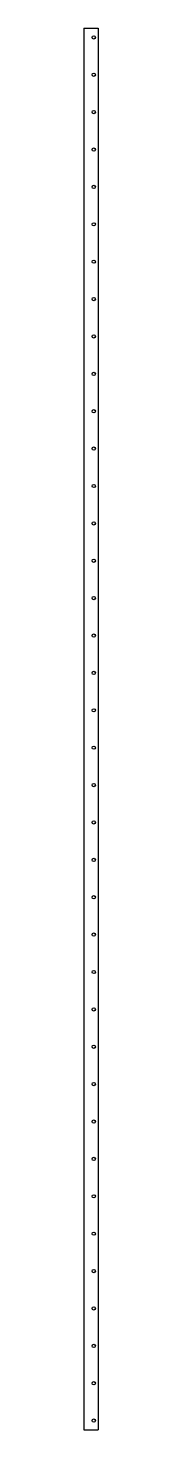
# Model space of a CAD drawing. Header units: millimetres. Extents: x -164 to -149, y -750 to 750.
import ezdxf

# ---------------------------------------------------------------- set-up
doc = ezdxf.new("R2010")
doc.units = ezdxf.units.MM
doc.layers.add('Body002', color=7, linetype='CONTINUOUS')

msp = doc.modelspace()

# ---------------------------------------------------------------- linework, layer by layer
at = {"layer": 'Body002'}
for p, q in [((-164, 750, -21), (-164, 750, -17)), ((-164, 750, -21), (-149, 750, -21)), ((-164, 750, -17), (-149, 750, -17)), ((-164, 750, -21), (-164, 750, -17)), ((-164, 750, -21), (-164, -750, -21)), ((-164, 750, -17), (-164, -750, -17)), ((-164, 750, -21), (-149, 750, -21)), ((-164, 750, -21), (-164, -750, -21)), ((-164, 750, -17), (-149, 750, -17)), ((-164, 750, -17), (-164, -750, -17)), ((-149, 750, -21), (-149, 750, -17)), ((-149, 750, -21), (-149, 750, -17)), ((-149, 750, -21), (-149, -750, -21)), ((-149, 750, -17), (-149, -750, -17)), ((-149, 750, -21), (-149, -750, -21)), ((-149, 750, -17), (-149, -750, -17)), ((-151.75, 740, -21), (-151.75, 740, -17)), ((-151.75, 740, -21), (-151.75, 740, -17)), ((-151.75, 700, -21), (-151.75, 700, -17)), ((-151.75, 700, -21), (-151.75, 700, -17)), ((-151.75, 660, -21), (-151.75, 660, -17)), ((-151.75, 660, -21), (-151.75, 660, -17)), ((-151.75, 620, -21), (-151.75, 620, -17)), ((-151.75, 620, -21), (-151.75, 620, -17)), ((-151.75, 580, -21), (-151.75, 580, -17)), ((-151.75, 580, -21), (-151.75, 580, -17)), ((-151.75, 540, -21), (-151.75, 540, -17)), ((-151.75, 540, -21), (-151.75, 540, -17)), ((-151.75, 500, -21), (-151.75, 500, -17)), ((-151.75, 500, -21), (-151.75, 500, -17)), ((-151.75, 460, -21), (-151.75, 460, -17)), ((-151.75, 460, -21), (-151.75, 460, -17)), ((-151.75, 420, -21), (-151.75, 420, -17)), ((-151.75, 420, -21), (-151.75, 420, -17)), ((-151.75, 380, -21), (-151.75, 380, -17)), ((-151.75, 380, -21), (-151.75, 380, -17)), ((-151.75, 340, -21), (-151.75, 340, -17)), ((-151.75, 340, -21), (-151.75, 340, -17)), ((-151.75, 300, -21), (-151.75, 300, -17)), ((-151.75, 300, -21), (-151.75, 300, -17)), ((-151.75, 260, -21), (-151.75, 260, -17)), ((-151.75, 260, -21), (-151.75, 260, -17)), ((-151.75, 220, -21), (-151.75, 220, -17)), ((-151.75, 220, -21), (-151.75, 220, -17)), ((-151.75, 180, -21), (-151.75, 180, -17)), ((-151.75, 180, -21), (-151.75, 180, -17)), ((-151.75, 140, -21), (-151.75, 140, -17)), ((-151.75, 140, -21), (-151.75, 140, -17)), ((-151.75, 100, -21), (-151.75, 100, -17)), ((-151.75, 100, -21), (-151.75, 100, -17)), ((-151.75, 60, -21), (-151.75, 60, -17)), ((-151.75, 60, -21), (-151.75, 60, -17)), ((-151.75, 20, -21), (-151.75, 20, -17)), ((-151.75, 20, -21), (-151.75, 20, -17)), ((-151.75, -20, -21), (-151.75, -20, -17)), ((-151.75, -20, -21), (-151.75, -20, -17)), ((-151.75, -60, -21), (-151.75, -60, -17)), ((-151.75, -60, -21), (-151.75, -60, -17)), ((-151.75, -100, -21), (-151.75, -100, -17)), ((-151.75, -100, -21), (-151.75, -100, -17)), ((-151.75, -140, -21), (-151.75, -140, -17)), ((-151.75, -140, -21), (-151.75, -140, -17)), ((-151.75, -180, -21), (-151.75, -180, -17)), ((-151.75, -180, -21), (-151.75, -180, -17)), ((-151.75, -220, -21), (-151.75, -220, -17)), ((-151.75, -220, -21), (-151.75, -220, -17)), ((-151.75, -260, -21), (-151.75, -260, -17)), ((-151.75, -260, -21), (-151.75, -260, -17)), ((-151.75, -300, -21), (-151.75, -300, -17)), ((-151.75, -300, -21), (-151.75, -300, -17)), ((-151.75, -340, -21), (-151.75, -340, -17)), ((-151.75, -340, -21), (-151.75, -340, -17)), ((-151.75, -380, -21), (-151.75, -380, -17)), ((-151.75, -380, -21), (-151.75, -380, -17)), ((-151.75, -420, -21), (-151.75, -420, -17)), ((-151.75, -420, -21), (-151.75, -420, -17)), ((-151.75, -460, -21), (-151.75, -460, -17)), ((-151.75, -460, -21), (-151.75, -460, -17)), ((-151.75, -500, -21), (-151.75, -500, -17)), ((-151.75, -500, -21), (-151.75, -500, -17)), ((-151.75, -540, -21), (-151.75, -540, -17)), ((-151.75, -540, -21), (-151.75, -540, -17)), ((-151.75, -580, -21), (-151.75, -580, -17)), ((-151.75, -580, -21), (-151.75, -580, -17)), ((-151.75, -620, -21), (-151.75, -620, -17)), ((-151.75, -620, -21), (-151.75, -620, -17)), ((-151.75, -660, -21), (-151.75, -660, -17)), ((-151.75, -660, -21), (-151.75, -660, -17)), ((-151.75, -700, -21), (-151.75, -700, -17)), ((-151.75, -700, -21), (-151.75, -700, -17)), ((-164, -750, -21), (-164, -750, -17)), ((-164, -750, -21), (-164, -750, -17)), ((-164, -750, -21), (-149, -750, -21)), ((-164, -750, -17), (-149, -750, -17)), ((-164, -750, -21), (-149, -750, -21)), ((-164, -750, -17), (-149, -750, -17)), ((-151.75, -740, -21), (-151.75, -740, -17)), ((-151.75, -740, -21), (-151.75, -740, -17)), ((-149, -750, -21), (-149, -750, -17)), ((-149, -750, -21), (-149, -750, -17))]:
    msp.add_line(p, q, dxfattribs=at)
for centre in [(-153.5, 740, -21), (-153.5, 740, -17), (-153.5, 740, -21), (-153.5, 740, -17), (-153.5, 700, -21), (-153.5, 700, -17), (-153.5, 700, -21), (-153.5, 700, -17), (-153.5, 660, -21), (-153.5, 660, -17), (-153.5, 660, -21), (-153.5, 660, -17), (-153.5, 620, -21), (-153.5, 620, -17), (-153.5, 620, -21), (-153.5, 620, -17), (-153.5, 580, -21), (-153.5, 580, -17), (-153.5, 580, -21), (-153.5, 580, -17), (-153.5, 540, -21), (-153.5, 540, -17), (-153.5, 540, -21), (-153.5, 540, -17), (-153.5, 500, -21), (-153.5, 500, -17), (-153.5, 500, -21), (-153.5, 500, -17), (-153.5, 460, -21), (-153.5, 460, -17), (-153.5, 460, -21), (-153.5, 460, -17), (-153.5, 420, -21), (-153.5, 420, -17), (-153.5, 420, -21), (-153.5, 420, -17), (-153.5, 380, -21), (-153.5, 380, -17), (-153.5, 380, -21), (-153.5, 380, -17), (-153.5, 340, -21), (-153.5, 340, -17), (-153.5, 340, -21), (-153.5, 340, -17), (-153.5, 300, -21), (-153.5, 300, -17), (-153.5, 300, -21), (-153.5, 300, -17), (-153.5, 260, -21), (-153.5, 260, -17), (-153.5, 260, -21), (-153.5, 260, -17), (-153.5, 220, -21), (-153.5, 220, -17), (-153.5, 220, -21), (-153.5, 220, -17), (-153.5, 180, -21), (-153.5, 180, -17), (-153.5, 180, -21), (-153.5, 180, -17), (-153.5, 140, -21), (-153.5, 140, -17), (-153.5, 140, -21), (-153.5, 140, -17), (-153.5, 100, -21), (-153.5, 100, -17), (-153.5, 100, -21), (-153.5, 100, -17), (-153.5, 60, -21), (-153.5, 60, -17), (-153.5, 60, -21), (-153.5, 60, -17), (-153.5, 20, -21), (-153.5, 20, -17), (-153.5, 20, -21), (-153.5, 20, -17), (-153.5, -20, -21), (-153.5, -20, -17), (-153.5, -20, -21), (-153.5, -20, -17), (-153.5, -60, -21), (-153.5, -60, -17), (-153.5, -60, -21), (-153.5, -60, -17), (-153.5, -100, -21), (-153.5, -100, -17), (-153.5, -100, -21), (-153.5, -100, -17), (-153.5, -140, -21), (-153.5, -140, -17), (-153.5, -140, -21), (-153.5, -140, -17), (-153.5, -180, -21), (-153.5, -180, -17), (-153.5, -180, -21), (-153.5, -180, -17), (-153.5, -220, -21), (-153.5, -220, -17), (-153.5, -220, -21), (-153.5, -220, -17), (-153.5, -260, -21), (-153.5, -260, -17), (-153.5, -260, -21), (-153.5, -260, -17), (-153.5, -300, -21), (-153.5, -300, -17), (-153.5, -300, -21), (-153.5, -300, -17), (-153.5, -340, -21), (-153.5, -340, -17), (-153.5, -340, -21), (-153.5, -340, -17), (-153.5, -380, -21), (-153.5, -380, -17), (-153.5, -380, -21), (-153.5, -380, -17), (-153.5, -420, -21), (-153.5, -420, -17), (-153.5, -420, -21), (-153.5, -420, -17), (-153.5, -460, -21), (-153.5, -460, -17), (-153.5, -460, -21), (-153.5, -460, -17), (-153.5, -500, -21), (-153.5, -500, -17), (-153.5, -500, -21), (-153.5, -500, -17), (-153.5, -540, -21), (-153.5, -540, -17), (-153.5, -540, -21), (-153.5, -540, -17), (-153.5, -580, -21), (-153.5, -580, -17), (-153.5, -580, -21), (-153.5, -580, -17), (-153.5, -620, -21), (-153.5, -620, -17), (-153.5, -620, -21), (-153.5, -620, -17), (-153.5, -660, -21), (-153.5, -660, -17), (-153.5, -660, -21), (-153.5, -660, -17), (-153.5, -700, -21), (-153.5, -700, -17), (-153.5, -700, -21), (-153.5, -700, -17), (-153.5, -740, -21), (-153.5, -740, -17), (-153.5, -740, -21), (-153.5, -740, -17)]:
    msp.add_circle(centre, 1.75, dxfattribs=at)

doc.saveas('drawing.dxf')
